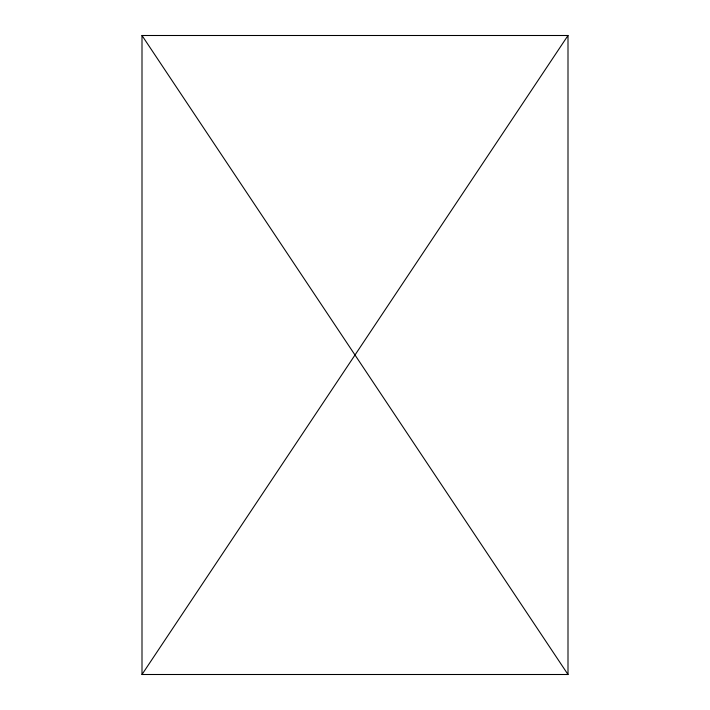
<?xml version="1.0" encoding="UTF-8"?>
<svg xmlns="http://www.w3.org/2000/svg" width="710" height="710" viewBox="0 0 710 710"><rect width="100%" height="100%" fill="white"/><g stroke="black" fill="none" stroke-linecap="round" stroke-linejoin="round"><path stroke-width="1.06" d="M142 674.5L568 35.5L142 35.5L142 674.5L568 674.5L568 35.5M142 35.5L568 674.5"/></g></svg>
